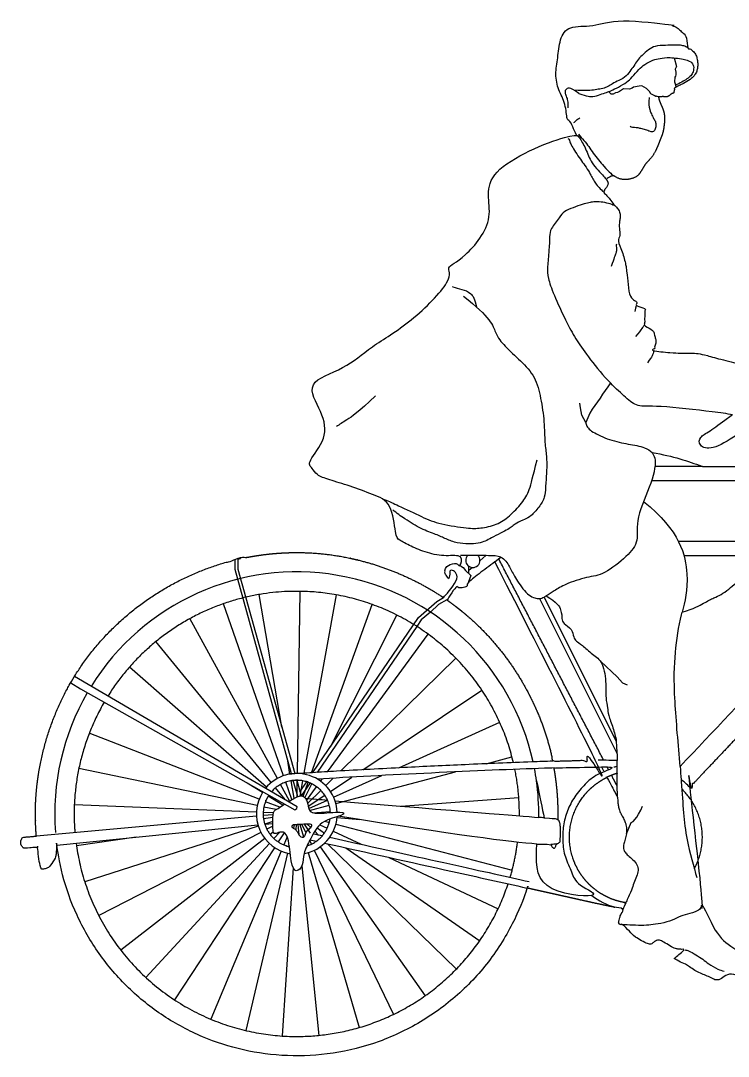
# Model space of a CAD drawing. Header units: feet. Extents: x 89 to 238, y -57 to 31.
# Drawn here: x 89.77 to 93.26, y 6.02 to 11.12 of the extents above; entities that cross this region are included whole.
import ezdxf

# ---------------------------------------------------------------- set-up
doc = ezdxf.new("R2010")
doc.units = ezdxf.units.FT
doc.header["$MEASUREMENT"] = 0
doc.layers.add('inner', color=1, linetype='Continuous')
doc.layers.add('outer', color=3, linetype='Continuous')

msp = doc.modelspace()

# ---------------------------------------------------------------- linework, layer by layer
at = {"layer": 'inner'}
for points in [[(92.9936, 10.9412), (93.0048, 10.8989), (92.9987, 10.8861), (93.0014, 10.8706), (93.0027, 10.8585), (93, 10.851), (92.9974, 10.8456), (92.996, 10.8227), (93.0036, 10.7975)], [(92.9167, 10.7492), (92.8984, 10.7547), (92.878, 10.7647), (92.8726, 10.7755), (92.8577, 10.7903), (92.8348, 10.8038), (92.8206, 10.8018), (92.7936, 10.7971), (92.7862, 10.7924), (92.7734, 10.7876), (92.7444, 10.789), (92.7397, 10.7856), (92.7242, 10.7755), (92.714, 10.7714), (92.7053, 10.7687), (92.6938, 10.7633), (92.683, 10.7633), (92.6702, 10.775)], [(93.0036, 10.7975), (92.9967, 10.7941)], [(92.5576, 9.1445), (92.5382, 9.1795), (92.5324, 9.2163), (92.5285, 9.2395)], [(93.3404, 8.856), (92.8822, 8.856)], [(93.0141, 8.5584), (93.5557, 8.5584)], [(92.0362, 8.4622), (92.0656, 8.4875)], [(92.1286, 8.4716), (92.1391, 8.4796)], [(91.1073, 7.4117), (90.8298, 8.4196), (90.8291, 8.4662)], [(90.8436, 8.4696), (90.8423, 8.4205), (91.1241, 7.4132)], [(91.9397, 8.438), (91.9529, 8.4287), (91.9647, 8.4139), (91.9912, 8.3903), (91.9803, 8.3591)], [(91.9818, 8.3987), (91.9818, 8.435)], [(91.9818, 8.4153), (91.998, 8.4292)], [(92.1094, 8.4571), (92.1286, 8.4716)], [(92.1306, 8.4681), (92.1286, 8.4716)], [(91.0602, 7.6415), (90.948, 8.2958)], [(91.1364, 7.4135), (91.1497, 8.3115)], [(91.17, 7.4147), (91.3299, 8.2939)], [(91.2132, 7.4175), (91.734, 8.1823), (91.8244, 8.2606), (91.8567, 8.2805)], [(92.33, 8.2761), (92.7131, 7.5096)], [(91.068, 7.4024), (90.7726, 8.2506)], [(91.2064, 7.4171), (91.5049, 8.2469)], [(91.8735, 8.2689), (91.8316, 8.2464), (91.792, 8.2089), (91.7459, 8.1702), (91.7245, 8.1389), (91.2342, 7.4189)], [(91.0379, 7.3891), (90.607, 8.1771)], [(91.2999, 7.5449), (91.6268, 8.1945)], [(91.2855, 7.422), (91.7814, 8.1)], [(91.0075, 7.3685), (90.4392, 8.0641)], [(91.3499, 7.4258), (91.9182, 7.9813)], [(92.6316, 7.9648), (92.7126, 7.8906), (92.7389, 7.8596), (92.7627, 7.85)], [(90.9838, 7.3457), (90.3089, 7.9383)], [(90.019, 7.8607), (90.0682, 7.8304), (91.1232, 7.2335), (91.1333, 7.2416), (91.136, 7.2497), (90.0372, 7.8911)], [(91.4591, 7.432), (92.0457, 7.8242)], [(91.6363, 7.4413), (92.1336, 7.6659)], [(90.9478, 7.2864), (90.1107, 7.6118)], [(91.0998, 7.4106), (91.087, 7.4856)], [(92.0668, 7.4614), (92.1943, 7.4952)], [(90.9385, 7.2549), (90.0592, 7.4381)], [(91.2365, 7.419), (91.2428, 7.4314)], [(91.315, 7.2963), (91.5526, 7.4035)], [(91.326, 7.2653), (91.9151, 7.4213)], [(92.6476, 7.4247), (92.637, 7.445)], [(90.9642, 7.3193), (90.8886, 7.3662)], [(91.0984, 7.2784), (91.054, 7.3597)], [(91.109, 7.2847), (91.079, 7.3708)], [(91.1203, 7.291), (91.1055, 7.3777)], [(91.1383, 7.2992), (91.1163, 7.3791)], [(91.1333, 7.38), (91.155, 7.3025)], [(91.1347, 7.2979), (91.1359, 7.38)], [(91.1491, 7.3235), (91.1826, 7.3726)], [(91.1495, 7.3022), (91.1632, 7.3774)], [(91.1987, 7.3667), (91.155, 7.3025)], [(91.1645, 7.3004), (91.1896, 7.3703)], [(91.1735, 7.2939), (91.208, 7.3623)], [(91.2511, 7.3751), (91.2598, 7.387)], [(91.2759, 7.3535), (91.3135, 7.3902)], [(91.2991, 7.325), (91.4045, 7.3955)], [(91.0648, 7.2569), (90.9926, 7.3017)], [(91.0759, 7.2847), (91.0286, 7.3427)], [(91.1819, 7.2805), (91.2314, 7.3481)], [(91.1864, 7.266), (91.252, 7.3301)], [(91.1896, 7.2518), (91.2713, 7.3064)], [(90.9345, 7.2223), (90.037, 7.2584)], [(91.0496, 7.2469), (90.979, 7.2743)], [(91.1925, 7.2409), (91.2846, 7.2825)], [(91.1969, 7.2311), (91.2937, 7.2567)], [(91.646, 7.2524), (92.2278, 7.2957)], [(92.7581, 7.1152), (92.7818, 7.1723), (92.791, 7.1764), (92.8095, 7.198), (92.8178, 7.2124), (92.8291, 7.233), (92.8383, 7.2525)], [(90.9346, 7.2029), (89.8498, 7.1047)], [(91.0179, 7.2189), (90.9679, 7.2209)], [(91.0166, 7.2103), (90.9679, 7.2059)], [(91.0322, 7.2354), (90.9712, 7.2481)], [(91.2118, 7.2201), (91.2988, 7.2266)], [(89.9507, 7.0597), (90.942, 7.1595)], [(90.9438, 7.1536), (90.0883, 6.8798)], [(91.0158, 7.1972), (90.9695, 7.1904)], [(91.0156, 7.1766), (90.9756, 7.1638)], [(90.9759, 7.1629), (91.0157, 7.1669)], [(91.016, 7.1538), (90.9861, 7.1385)], [(91.1208, 7.1603), (91.1168, 7.1434)], [(91.13, 7.1614), (91.1283, 7.1355)], [(91.1387, 7.162), (91.1437, 7.112)], [(91.1486, 7.1624), (91.1667, 7.1005)], [(91.1584, 7.1627), (91.1789, 7.1202)], [(91.1696, 7.1631), (91.2, 7.12)], [(91.1855, 7.1637), (91.2022, 7.1475)], [(91.2475, 7.1605), (91.2834, 7.1435)], [(91.2722, 7.1779), (91.2938, 7.1723)], [(91.3262, 7.1638), (92.195, 6.9361)], [(91.3319, 7.1962), (91.4438, 7.186)], [(90.3416, 7.0991), (90.0476, 7.0563)], [(90.9563, 7.1232), (90.1576, 6.7125)], [(91.0179, 7.1247), (91.0025, 7.1127)], [(91.0497, 7.1236), (91.021, 7.0925)], [(91.072, 7.1206), (91.0425, 7.0757)], [(91.0864, 7.1017), (91.0695, 7.0614)], [(91.2218, 7.1284), (91.2394, 7.1113)], [(91.2334, 7.1451), (91.2697, 7.1198)], [(91.2972, 7.1008), (91.302, 7.0975)], [(91.3136, 7.1293), (91.4508, 7.0645)], [(90.9761, 7.0922), (90.2663, 6.5418)], [(90.9983, 7.068), (90.3887, 6.4083)], [(91.0242, 7.0477), (90.5315, 6.2968)], [(91.0965, 7.0568), (91.0956, 7.0529)], [(91.1949, 7.0869), (91.2055, 7.065)], [(91.2287, 7.0795), (91.2291, 7.0789)], [(91.2484, 7.0516), (91.7664, 6.3179)], [(91.2849, 7.067), (91.9202, 6.4493)], [(91.3745, 7.0472), (92.0354, 6.5891)], [(91.0566, 7.0305), (90.7101, 6.2019)], [(91.0879, 7.0204), (90.8824, 6.146)], [(91.1894, 7.0231), (91.4413, 6.161)], [(91.22, 7.0349), (91.6103, 6.226)], [(91.5876, 7), (92.1259, 6.746)], [(91.116, 6.9479), (91.0616, 6.1193)], [(91.1591, 6.9582), (91.2427, 6.1224)]]:
    msp.add_lwpolyline(points, dxfattribs=at)
for centre, radius, start, end in [((92.0013, 8.464), 0.0349, 134.9506, 44.0547), ((91.1335, 7.2143), 1.1929, 12.4108, 148.1952), ((91.1335, 7.2143), 1.1929, 149.9399, 184.379), ((91.1335, 7.2143), 0.1992, 2.3293, 140.5288), ((91.1335, 7.2143), 1.1929, 7.8437, 10.7828), ((92.8051, 7.0998), 0.361, 104.7112, 107.4973), ((91.1335, 7.2143), 1.1929, 359.1782, 7.8437), ((92.8051, 7.0998), 0.361, 42.7217, 51.8474), ((91.1335, 7.2143), 0.1992, 147.149, 260.7164), ((91.1335, 7.2143), 0.1992, 280.4027, 356.1226), ((92.8051, 7.0998), 0.361, 232.9609, 253.2435)]:
    msp.add_arc(centre, radius, start, end, dxfattribs=at)
for points, knots in [([(93.0604, 10.9919), (93.0592, 10.9926), (93.0502, 10.9971), (93.0382, 11.0025), (93.0124, 11.005), (92.9974, 11.005), (92.9525, 11.0034), (92.8958, 11.0009), (92.8692, 10.9825), (92.8334, 10.9526), (92.8117, 10.9301), (92.7951, 10.9001), (92.7759, 10.8768), (92.7526, 10.8435), (92.7093, 10.826), (92.6835, 10.8102), (92.6618, 10.7968), (92.6352, 10.7885), (92.6044, 10.7843), (92.5711, 10.7793), (92.5311, 10.7802), (92.4991, 10.7829)], [36.845112, 36.845112, 36.845112, 36.845112, 37, 38, 39, 40, 41, 42, 43, 44, 45, 46, 47, 48, 49, 50, 51, 52, 53, 54, 55, 55, 55, 55]), ([(92.5237, 10.7665), (92.5657, 10.7499), (92.5949, 10.749), (92.6282, 10.7607), (92.6631, 10.7724), (92.6815, 10.779), (92.7173, 10.7965), (92.7639, 10.8223), (92.7839, 10.844), (92.8222, 10.8873), (92.8447, 10.9081), (92.8922, 10.9331), (92.9213, 10.9389), (92.9671, 10.9456), (93.0554, 10.9339), (93.0837, 10.9181), (93.0928, 10.8948), (93.0854, 10.8648), (93.0729, 10.8498), (93.052, 10.834), (93.0276, 10.8199), (93.0081, 10.8108), (93.0006, 10.8073)], [0, 0, 0, 0, 1, 2, 3, 4, 5, 6, 7, 8, 9, 10, 11, 12, 13, 14, 15, 16, 17, 18, 19, 19.666618, 19.666618, 19.666618, 19.666618]), ([(92.5237, 10.7665), (92.4971, 10.7853), (92.4751, 10.7963), (92.4563, 10.7853), (92.4548, 10.7665), (92.4642, 10.7477), (92.4704, 10.7242), (92.4704, 10.7047), (92.4695, 10.6957), (92.4695, 10.695)], [0, 0, 0, 0, 1, 2, 3, 4, 5, 6, 6.08078, 6.08078, 6.08078, 6.08078]), ([(92.8984, 10.7547), (92.8985, 10.7547), (92.8998, 10.7535), (92.9021, 10.7526), (92.9049, 10.7528)], [26.9869041, 26.9869041, 26.9869041, 26.9869041, 27, 27.8105344, 27.8105344, 27.8105344, 27.8105344]), ([(92.4701, 10.5441), (92.472, 10.5431), (92.4776, 10.5394), (92.4786, 10.5295), (92.4888, 10.5079), (92.5063, 10.4789), (92.5319, 10.4391), (92.5535, 10.4128), (92.5778, 10.373), (92.5893, 10.3514), (92.6021, 10.3285), (92.6163, 10.3076), (92.6345, 10.2917), (92.6425, 10.2836), (92.6431, 10.283)], [1.564316, 1.564316, 1.564316, 1.564316, 2, 3, 4, 5, 6, 7, 8, 9, 10, 11, 12, 12.084768, 12.084768, 12.084768, 12.084768]), ([(92.5216, 10.5661), (92.5304, 10.554), (92.5619, 10.5226), (92.5905, 10.4749), (92.6521, 10.4008), (92.6765, 10.3756), (92.6929, 10.3627), (92.6991, 10.3585)], [0.546977, 0.546977, 0.546977, 0.546977, 1, 2, 3, 4, 4.589356, 4.589356, 4.589356, 4.589356]), ([(92.5228, 10.5517), (92.5233, 10.5512), (92.5272, 10.5475), (92.5359, 10.5334), (92.5535, 10.5031), (92.5676, 10.4673), (92.5825, 10.4329), (92.6095, 10.3965), (92.6432, 10.3621), (92.6537, 10.3491), (92.6583, 10.3431), (92.6588, 10.3425)], [1.845185, 1.845185, 1.845185, 1.845185, 2, 3, 4, 5, 6, 7, 8, 9, 9.13097, 9.13097, 9.13097, 9.13097]), ([(92.7018, 10.212), (92.7006, 10.2126), (92.694, 10.2154), (92.6719, 10.2243), (92.6332, 10.232), (92.5945, 10.232), (92.5752, 10.2281), (92.5423, 10.2204), (92.4959, 10.203), (92.4494, 10.1856), (92.432, 10.1585), (92.3817, 10.0946), (92.3798, 10.0676), (92.3779, 9.994), (92.3682, 9.907), (92.3701, 9.8586), (92.3972, 9.7812), (92.461, 9.64), (92.5075, 9.5568), (92.5636, 9.4756), (92.6378, 9.3821), (92.6748, 9.3432), (92.6791, 9.3387)], [-32.281488, -32.281488, -32.281488, -32.281488, -32, -31, -30, -29, -28, -27, -26, -25, -24, -23, -22, -21, -20, -19, -18, -17, -16, -15, -14, -13.8672, -13.8672, -13.8672, -13.8672]), ([(91.9005, 9.8145), (91.9013, 9.8141), (91.9163, 9.8077), (91.9471, 9.7985), (91.9875, 9.7904), (92.0108, 9.754), (92.0202, 9.7124)], [13.942638, 13.942638, 13.942638, 13.942638, 14, 15, 16, 16.696695, 16.696695, 16.696695, 16.696695]), ([(91.9545, 9.7674), (92.0892, 9.6618), (92.111, 9.5781), (92.1547, 9.5235), (92.2384, 9.4471), (92.3112, 9.3706), (92.3367, 9.2651), (92.3549, 9.1449), (92.3549, 9.0394), (92.3658, 8.9811), (92.3658, 8.901), (92.3585, 8.8173), (92.3585, 8.7773), (92.3294, 8.7263), (92.2857, 8.679), (92.2603, 8.6681), (92.2129, 8.6462), (92.1947, 8.6317), (92.1765, 8.6171), (92.1401, 8.5989), (92.0892, 8.5734), (92.0637, 8.5589), (92.0309, 8.5479), (91.98, 8.5443), (91.9254, 8.5479), (91.8671, 8.5698), (91.8234, 8.5916), (91.747, 8.6171), (91.6729, 8.6643), (91.6255, 8.6963), (91.6068, 8.7138)], [0, 0, 0, 0, 1, 2, 3, 4, 5, 6, 7, 8, 9, 10, 11, 12, 13, 14, 15, 16, 17, 18, 19, 20, 21, 22, 23, 24, 25, 26, 27, 27.775737, 27.775737, 27.775737, 27.775737]), ([(92.8066, 9.72), (92.8062, 9.7185), (92.8047, 9.712), (92.8035, 9.7058), (92.7996, 9.6903)], [7.711628, 7.711628, 7.711628, 7.711628, 8, 9, 9, 9, 9]), ([(92.8441, 9.6225), (92.8419, 9.6182), (92.8339, 9.6059), (92.8186, 9.5866), (92.8036, 9.5674)], [5.403237, 5.403237, 5.403237, 5.403237, 6, 7, 7, 7, 7]), ([(91.5213, 9.276), (91.4376, 9.1923), (91.377, 9.1552), (91.3433, 9.1338), (91.3299, 9.1236)], [0, 0, 0, 0, 1, 1.850032, 1.850032, 1.850032, 1.850032]), ([(92.8848, 8.9954), (92.8907, 8.9883), (92.9067, 8.9571), (92.8903, 8.856), (92.7989, 8.6645), (92.8225, 8.5584), (92.7665, 8.4868), (92.6456, 8.3903), (92.5689, 8.3844), (92.451, 8.3461), (92.4065, 8.3155), (92.3744, 8.2957), (92.3628, 8.2889)], [7.612032, 7.612032, 7.612032, 7.612032, 8, 9, 10, 11, 12, 13, 14, 15, 16, 16.830433, 16.830433, 16.830433, 16.830433]), ([(91.5654, 8.7646), (91.5883, 8.7549), (91.6438, 8.7306), (91.7543, 8.6754), (91.838, 8.6426), (91.9836, 8.6208), (92.0346, 8.6208), (92.1219, 8.639), (92.1802, 8.679), (92.2457, 8.7482), (92.2821, 8.8064), (92.2967, 8.8756), (92.3185, 8.9593)], [11.322547, 11.322547, 11.322547, 11.322547, 12, 13, 14, 15, 16, 17, 18, 19, 20, 21, 21, 21, 21]), ([(92.8431, 8.7545), (93.0228, 8.612), (93.0781, 8.3702), (93.0459, 8.2623), (93.0326, 8.2085)], [0, 0, 0, 0, 1, 1.929119, 1.929119, 1.929119, 1.929119]), ([(92.1391, 8.4796), (92.1231, 8.4868), (92.0809, 8.4869), (91.994, 8.4892), (91.9538, 8.4884), (91.9397, 8.4881)], [22.125043, 22.125043, 22.125043, 22.125043, 23, 24, 24.545274, 24.545274, 24.545274, 24.545274]), ([(92.1391, 8.4796), (92.1414, 8.4786), (92.1614, 8.4681), (92.1886, 8.4227), (92.2092, 8.3785), (92.2711, 8.2871), (92.3138, 8.2764), (92.328, 8.2761), (92.33, 8.2761)], [-22.125043, -22.125043, -22.125043, -22.125043, -22, -21, -20, -19, -18, -17.829497, -17.829497, -17.829497, -17.829497]), ([(92.7131, 7.5096), (92.7126, 7.5305), (92.7115, 7.5515), (92.7089, 7.5702), (92.7086, 7.5721)], [34.366656, 34.366656, 34.366656, 34.366656, 35, 35.0741453, 35.0741453, 35.0741453, 35.0741453]), ([(92.3954, 7.474), (92.3611, 7.4729), (92.2171, 7.4678), (91.9723, 7.4576), (91.651, 7.4423), (91.4005, 7.429), (91.2117, 7.4176), (91.1337, 7.4123), (91.0948, 7.4094)], [666.839371, 666.839371, 666.839371, 666.839371, 688.413254, 757.353637, 820.753022, 890.450451, 914.993452, 939.536453, 939.536453, 939.536453, 939.536453]), ([(92.6465, 7.4784), (92.6436, 7.4784), (92.6346, 7.4785), (92.6257, 7.4785), (92.6196, 7.4785)], [614.246641, 614.246641, 614.246641, 614.246641, 616.07018, 619.891923, 619.891923, 619.891923, 619.891923]), ([(92.7135, 7.477), (92.7078, 7.4772), (92.6855, 7.478), (92.6632, 7.4783), (92.6465, 7.4784)], [600.229767, 600.229767, 600.229767, 600.229767, 603.777607, 614.246641, 614.246641, 614.246641, 614.246641]), ([(92.7134, 7.449), (92.7134, 7.4565), (92.7135, 7.466), (92.7135, 7.4751), (92.7135, 7.477)], [33.8048305, 33.8048305, 33.8048305, 33.8048305, 34, 34.0524701, 34.0524701, 34.0524701, 34.0524701]), ([(92.4018, 7.4407), (92.3866, 7.4402), (92.0806, 7.4303), (91.5442, 7.4049), (91.2354, 7.3855)], [7.9535683, 7.9535683, 7.9535683, 7.9535683, 8, 8.8547899, 8.8547899, 8.8547899, 8.8547899]), ([(92.713, 7.3509), (92.713, 7.354), (92.7129, 7.3721), (92.713, 7.3949), (92.7132, 7.4142)], [32.8859459, 32.8859459, 32.8859459, 32.8859459, 33, 33.5056485, 33.5056485, 33.5056485, 33.5056485]), ([(93.0281, 7.3837), (93.0283, 7.3805), (93.0375, 7.2573), (93.0412, 7.1248), (93.0902, 6.9542), (93.1057, 6.8999)], [4.97383, 4.97383, 4.97383, 4.97383, 5, 6, 6.683027, 6.683027, 6.683027, 6.683027]), ([(91.0928, 7.2749), (91.1023, 7.2808), (91.139, 7.3027), (91.1669, 7.306), (91.1869, 7.2776), (91.1919, 7.2252), (91.2243, 7.2127), (91.3701, 7.2285), (91.3709, 7.2077), (91.246, 7.181), (91.201, 7.0886), (91.1622, 7.0172), (91.1686, 6.9595), (91.1286, 6.9204), (91.1036, 6.9645), (91.0944, 7.1161), (91.0553, 7.1286), (91.0286, 7.1156), (91.0237, 7.1174), (91.0211, 7.1178), (91.0184, 7.1227), (91.0162, 7.1293), (91.0144, 7.2253), (91.0217, 7.2286), (91.0411, 7.2413), (91.0495, 7.2468), (91.0607, 7.2543), (91.0727, 7.2621)], [0.664726, 0.664726, 0.664726, 0.664726, 1, 2, 3, 4, 5, 6, 7, 8, 9, 10, 11, 12, 13, 14, 15, 16, 17, 18, 19, 20, 21, 22, 22, 22, 22.428591, 22.428591, 22.428591, 22.428591]), ([(92.3529, 7.1951), (92.3965, 7.1917), (92.4056, 7.1916), (92.416, 7.19), (92.4215, 7.185)], [0.6766709, 0.6766709, 0.6766709, 0.6766709, 1, 1.6142699, 1.6142699, 1.6142699, 1.6142699]), ([(91.2709, 7.0701), (91.4812, 7.0236), (91.8139, 6.9499), (92.1465, 6.8758), (92.2689, 6.8485)], [17.553565, 17.553565, 17.553565, 17.553565, 152.850858, 231.611005, 231.611005, 231.611005, 231.611005]), ([(93.1259, 6.7522), (93.1221, 6.7463), (93.1058, 6.7308), (93.0562, 6.7205), (93.0156, 6.7062), (92.975, 6.6847), (92.9105, 6.6703), (92.8699, 6.6656), (92.8198, 6.6632), (92.7668, 6.6672), (92.7471, 6.6678), (92.7415, 6.668)], [9.402424, 9.402424, 9.402424, 9.402424, 10, 11, 12, 13, 14, 15, 16, 17, 17.55813, 17.55813, 17.55813, 17.55813]), ([(93.0471, 6.5439), (93.0529, 6.5427), (93.072, 6.5376), (93.1003, 6.5196), (93.1363, 6.4977), (93.1614, 6.4757), (93.2058, 6.4485), (93.2293, 6.4415), (93.2397, 6.4382)], [-16.463462, -16.463462, -16.463462, -16.463462, -16, -15, -14, -13, -12, -11.256512, -11.256512, -11.256512, -11.256512])]:
    msp.add_open_spline(points, degree=3, knots=knots, dxfattribs=at)
for points, degree in [([(92.8709, 10.7459), (92.8651, 10.7176), (92.8734, 10.6826), (92.8842, 10.6585), (92.8959, 10.6377), (92.9034, 10.6235), (92.9042, 10.601), (92.8959, 10.5802), (92.8892, 10.5752), (92.8734, 10.5785), (92.8542, 10.5869), (92.8284, 10.5935), (92.8126, 10.5969), (92.8018, 10.5977), (92.7835, 10.5977), (92.7776, 10.6027)], 3), ([(92.4984, 10.6226), (92.5034, 10.6255), (92.5128, 10.6349), (92.5222, 10.6427), (92.5284, 10.6459)], 3), ([(92.6991, 10.3585), (92.6994, 10.3583), (92.6996, 10.3582), (92.6999, 10.358)], 3), ([(92.7093, 10.0227), (92.7067, 10.016), (92.7106, 10.0018), (92.7087, 9.9805), (92.6971, 9.9554), (92.6835, 9.9128)], 3), ([(92.8924, 9.4965), (92.8908, 9.4889), (92.8869, 9.47), (92.8744, 9.4583), (92.8627, 9.4383)], 3), ([(93.1328, 8.9277), (93.0159, 8.9277), (92.899, 8.9277)], 2), ([(93.4772, 8.4868), (93.2597, 8.4868), (93.0422, 8.4868)], 2), ([(92.6465, 7.4784), (92.3886, 7.9733), (92.1306, 8.4681)], 2), ([(92.33, 8.2761), (92.3385, 8.2764), (92.3445, 8.2788), (92.353, 8.2834)], 3), ([(92.7131, 7.5096), (92.7133, 7.4993), (92.7134, 7.4884), (92.7135, 7.477)], 3), ([(92.6695, 7.4344), (92.6668, 7.4396), (92.6641, 7.4448)], 2), ([(92.713, 7.3509), (92.699, 7.3777), (92.685, 7.4046)], 2), ([(92.7132, 7.4142), (92.7133, 7.4257), (92.7133, 7.4374), (92.7134, 7.449)], 3), ([(93.023, 7.4477), (93.0248, 7.4256), (93.0266, 7.4041), (93.0281, 7.3837)], 3), ([(91.146, 7.3796), (91.1287, 7.3784), (91.1124, 7.3772), (91.0973, 7.376)], 3), ([(92.3152, 7.3771), (92.332, 7.2986), (92.3438, 7.2398), (92.3529, 7.1951)], 3), ([(92.7147, 7.2961), (92.714, 7.3102), (92.7133, 7.3262), (92.713, 7.3509)], 3), ([(91.1758, 7.2912), (91.2133, 7.2881), (91.2495, 7.2851), (91.2847, 7.2822)], 3), ([(91.3218, 7.2791), (91.9635, 7.2261), (92.2209, 7.2054), (92.3262, 7.1972)], 3), ([(92.3171, 7.0657), (92.1889, 7.0747), (91.9169, 7.1106), (91.3382, 7.2027)], 3), ([(91.1173, 7.1595), (91.1264, 7.1619), (91.1615, 7.1625), (91.1925, 7.1643), (91.2071, 7.1634), (91.2098, 7.1563), (91.2022, 7.147), (91.1938, 7.1395), (91.185, 7.1307), (91.1779, 7.1196), (91.1757, 7.1094), (91.1704, 7.1015), (91.1606, 7.0979), (91.1478, 7.1037), (91.1398, 7.1192), (91.1336, 7.1307), (91.123, 7.1409), (91.1067, 7.1479), (91.1081, 7.1571), (91.1173, 7.1595)], 3), ([(92.3529, 7.1951), (92.3453, 7.1957), (92.3365, 7.1964), (92.3262, 7.1972)], 3), ([(91.215, 7.1167), (91.23, 7.1134), (91.245, 7.1101), (91.2597, 7.1068)], 3), ([(91.2958, 7.0989), (91.7683, 6.9943), (92.0757, 6.9258), (92.2787, 6.8805)], 3), ([(91.1989, 7.086), (91.2092, 7.0838), (91.2194, 7.0815), (91.2296, 7.0793)], 3), ([(92.4131, 7.0662), (92.4064, 7.0648), (92.3974, 7.0638), (92.3852, 7.0635)], 3), ([(92.7426, 6.7443), (92.747, 6.7545), (92.7517, 6.7653), (92.7564, 6.7759)], 3)]:
    msp.add_open_spline(points, degree=degree, dxfattribs=at)
for points, weights in [([(90.8567, 8.4726), (90.8501, 8.4711), (90.8436, 8.4696)], [0.926504365098, 0.925100028526, 0.923722726017]), ([(92.685, 7.4046), (92.6739, 7.4002), (92.6631, 7.395)], [0.864636466631, 0.868253503873, 0.873050985819]), ([(92.7132, 7.4142), (92.6989, 7.4101), (92.685, 7.4046)], [0.8575136253, 0.860178462848, 0.864636466631]), ([(93.0932, 6.944), (93.2121, 7.1638), (93.0315, 7.3366)], [0.948589977649, 0.756082564886, 0.953520804811]), ([(92.1853, 6.9014), (92.2106, 6.9865), (92.2219, 7.0746)], [0.908336475715, 0.927347066409, 0.952954630562])]:
    msp.add_rational_spline(points, weights, degree=2, dxfattribs=at)
for points, weights, knots in [([(92.2014, 7.467), (92.0015, 8.3116), (91.1335, 8.3116), (90.5244, 8.3116), (90.2022, 7.7948)], [0.922298121557, 0.753216793261, 1, 0.813077180422, 0.864740563833], [1238.841433, 1238.841433, 1238.841433, 1569.4304, 1569.4304, 1819.830833, 1819.830833, 1819.830833]), ([(90.1842, 7.7648), (90.0361, 7.5094), (90.0361, 7.2143), (90.0361, 7.168), (90.04, 7.122)], [0.86813124869, 0.899758129427, 1, 0.982842480868, 0.967695117273], [258.074328, 258.074328, 258.074328, 392.3576, 392.3576, 415.341686, 415.341686, 415.341686]), ([(92.2308, 7.2047), (92.2308, 7.2095), (92.2308, 7.2143), (92.2308, 7.3252), (92.2087, 7.4338)], [0.996429740231, 0.9982038554, 1, 0.959827323414, 0.930674662591], [1174.666698, 1174.666698, 1174.666698, 1177.0728, 1177.0728, 1230.887822, 1230.887822, 1230.887822]), ([(91.2991, 7.2206), (91.2949, 7.3314), (91.1909, 7.3698), (91.0842, 7.4092), (91.009, 7.3238)], [0.887452881332, 0.783094427506, 1, 0.778637102005, 0.891877598429], [82.515446, 82.515446, 82.515446, 131.035339, 131.035339, 180.552297, 180.552297, 180.552297]), ([(90.9953, 7.3058), (90.9847, 7.2898), (90.978, 7.2717), (90.9206, 7.1162), (91.076, 7.0588), (91.0863, 7.055), (91.0971, 7.0526)], [0.922570902661, 0.954088860115, 1, 0.707106781187, 1, 0.973296121998, 0.951461575579], [186.283085, 186.283085, 186.283085, 196.553008, 196.553008, 262.070678, 262.070678, 268.044103, 268.044103, 268.044103]), ([(91.184, 7.0564), (91.261, 7.081), (91.289, 7.1568), (91.2948, 7.1726), (91.2973, 7.1892)], [0.856729968824, 0.83198491565, 1, 0.959707096006, 0.930500267128], [27.934154, 27.934154, 27.934154, 65.517669, 65.517669, 74.530842, 74.530842, 74.530842]), ([(90.0457, 7.0693), (90.1727, 6.1169), (91.1335, 6.1169), (91.9261, 6.1169), (92.1752, 6.8694)], [0.951392181368, 0.733853101632, 1, 0.769713794303, 0.90155093683], [428.186774, 428.186774, 428.186774, 784.7152, 784.7152, 1093.204906, 1093.204906, 1093.204906])]:
    msp.add_rational_spline(points, weights, degree=2, knots=knots, dxfattribs=at)
at = {"layer": 'outer'}
for points, weights, knots in [([(94.0594, 6.9344), (94.1568, 6.5145), (94.3534, 6.28), (94.578, 6.28), (94.9117, 6.28), (95.1477, 6.7425), (95.1477, 7.3965), (95.1477, 8.0506), (94.9117, 8.513), (94.578, 8.513), (94.513, 8.513), (94.4476, 8.4914), (94.3842, 8.4465), (94.3794, 8.4671), (94.3766, 8.4814), (94.3748, 8.4919), (94.3814, 8.4951), (94.4596, 8.5305), (94.6038, 8.5367), (94.6915, 8.4907), (94.685, 8.5323), (94.6304, 8.5831), (94.5077, 8.5881), (94.4595, 8.5857), (94.4201, 8.5837), (94.3894, 8.5784), (94.3539, 8.5657), (94.3538, 8.6093), (94.3532, 8.6226), (94.3423, 8.6221), (94.2821, 8.623), (94.2628, 8.6227), (94.2295, 8.7257), (94.1963, 8.8286), (94.163, 8.9315), (94.1671, 8.9337), (94.1711, 8.9358), (94.1752, 8.938), (94.1766, 8.9549), (94.1779, 8.9717), (94.1793, 8.9886), (94.1743, 8.9989), (94.1694, 9.0093), (94.1644, 9.0196), (94.1561, 9.0261), (94.1478, 9.0327), (94.1395, 9.0392), (94.1357, 9.0394), (94.1318, 9.0396), (94.128, 9.0398), (94.1224, 9.0391), (94.1168, 9.0384), (94.1112, 9.0376), (94.1035, 9.056), (94.0959, 9.0744), (94.0882, 9.0927), (94.1063, 9.0975), (94.1761, 9.117), (94.2943, 9.1577), (94.3654, 9.2072), (94.3857, 9.324), (94.3552, 9.3874), (94.2562, 9.376), (93.9799, 9.2754), (93.9243, 9.2651), (93.8996, 9.2617), (93.8895, 9.2683), (93.8331, 9.3046), (93.72, 9.3786), (93.5836, 9.3884), (93.5796, 9.3968), (93.5693, 9.4068), (93.5507, 9.4071), (93.5109, 9.4046), (93.51, 9.4088), (93.5074, 9.4193), (93.5019, 9.4255), (93.4425, 9.4265), (93.413, 9.4261), (93.3975, 9.4215), (93.3928, 9.4199), (93.3724, 9.4152), (93.3254, 9.4325), (93.1775, 9.465), (93.1351, 9.4825), (93.0801, 9.4866), (93.0468, 9.4866), (92.9827, 9.4858), (92.8924, 9.4965), (92.8941, 9.5041), (92.8969, 9.5158), (92.906, 9.5399), (92.9011, 9.5583), (92.8977, 9.5758), (92.8894, 9.6049), (92.8441, 9.6225), (92.8455, 9.6254), (92.8491, 9.635), (92.8478, 9.6524), (92.8486, 9.6732), (92.8503, 9.6898), (92.8494, 9.704), (92.8428, 9.7148), (92.8066, 9.72), (92.8074, 9.7235), (92.8094, 9.7319), (92.8112, 9.7406), (92.7841, 9.7503), (92.7686, 9.7851), (92.7648, 9.8702), (92.757, 9.8993), (92.7532, 9.9302), (92.7512, 9.9747), (92.7093, 10.0227), (92.7119, 10.0295), (92.7261, 10.0424), (92.7261, 10.0753), (92.7222, 10.114), (92.7241, 10.1353), (92.7299, 10.1604), (92.7261, 10.1817), (92.7103, 10.2062), (92.7051, 10.2103), (92.7018, 10.212), (92.6889, 10.2273), (92.6783, 10.2442), (92.6613, 10.2625), (92.6497, 10.2763), (92.6431, 10.283), (92.6607, 10.3007), (92.6688, 10.3196), (92.6682, 10.3293), (92.6623, 10.3379), (92.6588, 10.3425), (92.6786, 10.3584), (92.6923, 10.3635), (92.6999, 10.358), (92.7039, 10.3553), (92.7187, 10.3466), (92.7445, 10.34), (92.7753, 10.3425), (92.812, 10.355), (92.8303, 10.3816), (92.8469, 10.41), (92.8544, 10.4216), (92.8753, 10.4416), (92.8961, 10.4691), (92.9152, 10.5107), (92.9236, 10.5357), (92.9352, 10.5632), (92.9419, 10.5882), (92.9477, 10.6356), (92.9452, 10.6723), (92.9311, 10.7081), (92.9192, 10.7318), (92.9167, 10.7492), (92.9238, 10.7497), (92.9309, 10.7501), (92.938, 10.7505), (92.9423, 10.7501), (92.9465, 10.7496), (92.9508, 10.7492), (92.9537, 10.7492), (92.9567, 10.7492), (92.9596, 10.7492), (92.9618, 10.7505), (92.9641, 10.7519), (92.9663, 10.7532), (92.9715, 10.7573), (92.9767, 10.7613), (92.9818, 10.7654), (92.985, 10.7663), (92.9881, 10.7672), (92.9913, 10.7681), (92.9931, 10.7768), (92.9949, 10.7854), (92.9967, 10.7941), (93.0172, 10.804), (93.0791, 10.8349), (93.1007, 10.8634), (93.1082, 10.8843), (93.1107, 10.9076), (93.1082, 10.9301), (93.1024, 10.9584), (93.0842, 10.9789), (93.0672, 10.9885), (93.0604, 10.9919), (93.0608, 11.0444), (93.0252, 11.0762), (92.9859, 11.1079), (92.93, 11.1054), (92.7959, 11.1341), (92.7501, 11.1258), (92.6993, 11.1124), (92.651, 11.1008), (92.5835, 11.1008), (92.5294, 11.1033), (92.5003, 11.1), (92.477, 11.0866), (92.4461, 11.0658), (92.437, 11.0458), (92.4303, 11.0133), (92.4295, 10.975), (92.4237, 10.9492), (92.4095, 10.9217), (92.4062, 10.8876), (92.4087, 10.8634), (92.422, 10.8351), (92.4262, 10.8052), (92.4253, 10.7802), (92.4253, 10.7469), (92.442, 10.7244), (92.4536, 10.7144), (92.4695, 10.695), (92.4686, 10.6875), (92.4657, 10.6734), (92.4642, 10.6474), (92.4689, 10.6349), (92.4767, 10.6208), (92.483, 10.6177), (92.4934, 10.6198), (92.4984, 10.6226), (92.5018, 10.5983), (92.511, 10.5806), (92.5216, 10.5661), (92.522, 10.5613), (92.5224, 10.5565), (92.5228, 10.5517), (92.5199, 10.5541), (92.5136, 10.5552), (92.4968, 10.5496), (92.4701, 10.5441), (92.4677, 10.5454), (92.4599, 10.5485), (92.453, 10.5511), (92.4414, 10.5445), (92.2931, 10.4771), (92.1763, 10.4321), (92.1314, 10.3962), (92.0954, 10.3423), (92.0774, 10.2659), (92.0864, 10.1535), (92.0639, 10.0816), (92.001, 10.0007), (91.9516, 9.9603), (91.9201, 9.9378), (91.8887, 9.9198), (91.8752, 9.8928), (91.8707, 9.8569), (91.8619, 9.8349), (91.8872, 9.8203), (91.9005, 9.8145), (91.8022, 9.7123), (91.7489, 9.6725), (91.6864, 9.6457), (91.6325, 9.6187), (91.5426, 9.5468), (91.4662, 9.4839), (91.4033, 9.4389), (91.3719, 9.421), (91.3044, 9.385), (91.246, 9.3491), (91.2011, 9.3266), (91.2056, 9.2727), (91.237, 9.2142), (91.2643, 9.1792), (91.305, 9.1433), (91.3299, 9.1236), (91.3275, 9.1219), (91.3097, 9.1081), (91.281, 9.0794), (91.2301, 9.0357), (91.2155, 9.0139), (91.1973, 8.9556), (91.2082, 8.912), (91.2337, 8.8828), (91.3029, 8.8574), (91.4194, 8.8246), (91.5096, 8.788), (91.5545, 8.7692), (91.5654, 8.7646), (91.5739, 8.7513), (91.5868, 8.7337), (91.6013, 8.7189), (91.6068, 8.7138), (91.6136, 8.6291), (91.6224, 8.5878), (91.646, 8.5525), (91.7197, 8.5259), (91.807, 8.4868), (91.89, 8.4868), (91.9278, 8.4878), (91.9397, 8.4881), (91.9397, 8.4714), (91.9397, 8.4547), (91.9397, 8.438), (91.9343, 8.4417), (91.9288, 8.4455), (91.9234, 8.4493), (91.9097, 8.4464), (91.8959, 8.4434), (91.8821, 8.4405), (91.8763, 8.4336), (91.8704, 8.4267), (91.8645, 8.4198), (91.8645, 8.4169), (91.8645, 8.4139), (91.8645, 8.411), (91.8645, 8.4071), (91.8645, 8.4031), (91.8645, 8.3992), (91.8684, 8.3933), (91.8723, 8.3874), (91.8763, 8.3815), (91.8782, 8.3786), (91.8802, 8.3756), (91.8821, 8.3727), (91.8841, 8.3805), (91.8861, 8.3884), (91.888, 8.3962), (91.891, 8.4031), (91.8939, 8.41), (91.8969, 8.4169), (91.9057, 8.4012), (91.9146, 8.3854), (91.9234, 8.3697), (91.9012, 8.34), (91.8789, 8.3103), (91.8567, 8.2805), (91.6362, 8.4301), (91.3866, 8.5027), (91.1335, 8.5027), (91.0415, 8.5027), (90.9488, 8.4928), (90.8567, 8.4726), (90.8562, 8.476), (90.8556, 8.4795), (90.8551, 8.483), (90.8497, 8.4818), (90.8442, 8.4806), (90.8388, 8.4794), (90.8356, 8.475), (90.8324, 8.4706), (90.8291, 8.4662), (90.4991, 8.386), (90.2196, 8.1865), (90.0372, 7.8911), (90.0304, 7.8951), (90.0236, 7.8991), (90.0169, 7.903), (90.0108, 7.8931), (90.0047, 7.8832), (89.9986, 7.8733), (90.0054, 7.8691), (90.0122, 7.8649), (90.019, 7.8607), (89.9017, 7.6585), (89.8451, 7.4371), (89.8451, 7.2143), (89.8451, 7.1779), (89.8466, 7.1414), (89.8498, 7.1047), (89.8272, 7.1027), (89.8046, 7.1006), (89.782, 7.0986), (89.7789, 7.0928), (89.7758, 7.0869), (89.7727, 7.0811), (89.7731, 7.075), (89.7734, 7.0688), (89.7738, 7.0626), (89.7772, 7.0575), (89.7806, 7.0523), (89.7841, 7.0472), (89.7878, 7.0462), (89.7916, 7.0451), (89.7954, 7.0441), (89.8154, 7.0461), (89.8355, 7.0482), (89.8556, 7.0502), (89.8558, 7.0488), (89.856, 7.0474), (89.8561, 7.0461), (89.8609, 6.9499), (89.8899, 6.9357), (89.9127, 6.9525), (89.9503, 6.9935), (89.9492, 7.0596), (89.9497, 7.0596), (89.9502, 7.0597), (89.9507, 7.0597), (90.0261, 6.4826), (90.4456, 6.0792), (91.0252, 6.0263), (91.6049, 5.9735), (92.0904, 6.2945), (92.2689, 6.8485), (92.3168, 6.8378), (92.3898, 6.8215), (92.4926, 6.7985), (92.5687, 6.7816), (92.6245, 6.7693), (92.6611, 6.7616), (92.6811, 6.7575), (92.6964, 6.7549), (92.701, 6.7542), (92.7147, 6.75), (92.7286, 6.7467), (92.7426, 6.7443), (92.7375, 6.7324), (92.7194, 6.6895), (92.7194, 6.6727), (92.7253, 6.6688), (92.737, 6.6682), (92.7415, 6.668), (92.8151, 6.5917), (92.8511, 6.5744), (92.8856, 6.5729), (92.8903, 6.5791), (92.9091, 6.5948), (92.9295, 6.5901), (92.9514, 6.576), (92.9921, 6.5525), (93.0047, 6.5478), (93.0219, 6.5478), (93.0404, 6.5453), (93.0471, 6.5439), (92.9933, 6.5038), (92.9953, 6.4997), (93.0066, 6.4894), (93.0323, 6.4822), (93.0467, 6.474), (93.0683, 6.4627), (93.0951, 6.4421), (93.131, 6.4226), (93.1609, 6.4144), (93.1794, 6.4031), (93.2123, 6.3938), (93.239, 6.399), (93.2397, 6.4382), (93.2433, 6.437), (93.2612, 6.4311), (93.2977, 6.4146), (93.362, 6.388), (93.3964, 6.3911), (93.4309, 6.4021), (93.4372, 6.4256), (93.4184, 6.4554), (93.351, 6.518), (93.2711, 6.5588), (93.2053, 6.6136), (93.1912, 6.6575), (93.177, 6.6982), (93.1259, 6.7522), (93.1284, 6.7562), (93.1336, 6.7701), (93.1183, 6.7874), (93.1386, 6.7837), (93.1128, 6.8748), (93.1057, 6.8999), (93.2017, 7.0444), (93.188, 7.2173), (93.0703, 7.3447), (93.4188, 7.7138), (93.7674, 8.083), (94.116, 8.4521), (94.1228, 8.4375), (94.1296, 8.4229), (94.1364, 8.4082), (94.0914, 8.3514), (93.9967, 8.1897), (93.8943, 7.9097), (93.8835, 7.3934), (93.9081, 7.1708), (93.922, 7.098), (93.92, 7.0961), (93.918, 7.0942), (93.916, 7.0923), (93.9156, 7.0896), (93.9151, 7.0869), (93.9146, 7.0841), (93.915, 7.0828), (93.9154, 7.0814), (93.9157, 7.0801), (93.9196, 7.0777), (93.9234, 7.0753), (93.9272, 7.0729), (93.9287, 7.0662), (93.9483, 6.9824), (93.9933, 6.9172), (94.0425, 6.9104), (94.0569, 6.9291), (94.0594, 6.9344), (94.1647, 7.1584), (94.0552, 6.9521), (94.0594, 6.9344)], [1, 0.820180129084, 0.859649526342, 1, 0.804737854124, 0.804737854124, 1, 0.804737854124, 0.804737854124, 1, 0.954871721642, 0.920173327163, 0.895904816565, 1, 1, 1, 1, 1, 1, 1, 1, 1, 1, 1, 1, 1, 1, 1, 1, 1, 1, 1, 1, 1, 1, 1, 1, 1, 1, 1, 1, 1, 1, 1, 1, 1, 1, 1, 1, 1, 1, 1, 1, 1, 1, 1, 1, 1, 1, 1, 1, 1, 1, 1, 1, 1, 1, 1, 1, 1, 1, 1, 1, 1, 1, 1, 1, 1, 1, 1, 1, 1, 1, 1, 1, 1, 1, 1, 1, 1, 1, 1, 1, 1, 1, 1, 1, 1, 1, 1, 1, 1, 1, 1, 1, 1, 1, 1, 1, 1, 1, 1, 1, 1, 1, 1, 1, 1, 1, 1, 1, 1, 1, 1, 1, 1, 1, 1, 1, 1, 1, 1, 1, 1, 1, 1, 1, 1, 1, 1, 1, 1, 1, 1, 1, 1, 1, 1, 1, 1, 1, 1, 1, 1, 1, 1, 1, 1, 1, 1, 1, 1, 1, 1, 1, 1, 1, 1, 1, 1, 1, 1, 1, 1, 1, 1, 1, 1, 1, 1, 1, 1, 1, 1, 1, 1, 1, 1, 1, 1, 1, 1, 1, 1, 1, 1, 1, 1, 1, 1, 1, 1, 1, 1, 1, 1, 1, 1, 1, 1, 1, 1, 1, 1, 1, 1, 1, 1, 1, 1, 1, 1, 1, 1, 1, 1, 1, 1, 1, 1, 1, 1, 1, 1, 1, 1, 1, 1, 1, 1, 1, 1, 1, 1, 1, 1, 1, 1, 1, 1, 1, 1, 1, 1, 1, 1, 1, 1, 1, 1, 1, 1, 1, 1, 1, 1, 1, 1, 1, 1, 1, 1, 1, 1, 1, 1, 1, 1, 1, 1, 1, 1, 1, 1, 1, 1, 1, 1, 1, 1, 1, 1, 1, 1, 1, 1, 1, 1, 1, 1, 1, 1, 1, 1, 1, 1, 1, 1, 1, 1, 1, 1, 1, 1, 1, 1, 1, 1, 1, 1, 1, 1, 1, 1, 1, 1, 1, 1, 1, 0.878507260036, 0.924756071484, 1, 0.971276023517, 0.94677747855, 0.926504365098, 1, 1, 1, 1, 1, 1, 1, 1, 1, 0.85731715655, 0.838805208307, 0.865170656277, 1, 1, 1, 1, 1, 1, 1, 1, 1, 0.889193791754, 0.933155328066, 1, 0.98844269341, 0.977569448418, 0.967380265025, 1, 1, 1, 1, 1, 1, 1, 1, 1, 1, 1, 1, 1, 1, 1, 1, 1, 1, 0.952589919467, 0.952243222354, 0.951897437097, 1, 1, 1, 1, 1, 1, 1, 1, 0.853804730648, 0.853804730648, 1, 0.853804730648, 0.853804730648, 1, 1, 1, 1, 1, 1, 1, 1, 1, 1, 0.998829149172, 0.998829149172, 1, 1, 1, 1, 1, 1, 1, 1, 1, 1, 1, 1, 1, 1, 1, 1, 1, 1, 1, 1, 1, 1, 1, 1, 1, 1, 1, 1, 1, 1, 1, 1, 1, 1, 1, 1, 1, 1, 1, 1, 1, 1, 1, 1, 1, 1, 1, 1, 1, 1, 1, 1, 0.85744091561, 0.85744091561, 1, 1, 1, 1, 1, 1, 1, 1, 1, 1, 1, 1, 1, 1, 1, 1, 1, 1, 1, 1, 1, 1, 1, 1, 1, 1, 1, 1, 1, 1, 1, 1, 1, 1], [0, 0, 0, 0, 263.96237, 263.96237, 263.96237, 631.199171, 631.199171, 631.199171, 998.435971, 998.435971, 998.435971, 1083.310407, 1083.310407, 1083.310407, 1083.683986, 1083.683986, 1083.683986, 1083.774788, 1084.774788, 1085.774788, 1086.774788, 1087.774788, 1088.774788, 1088.774788, 1088.774788, 1089.592347, 1089.592347, 1089.592347, 1090.449525, 1091.449525, 1091.883141, 1091.883141, 1091.883141, 1147.115677, 1147.115677, 1147.115677, 1148.115677, 1148.115677, 1148.115677, 1149.115677, 1149.115677, 1149.115677, 1150.115677, 1150.115677, 1150.115677, 1151.115677, 1151.115677, 1151.115677, 1152.115677, 1152.115677, 1152.115677, 1153.115677, 1153.115677, 1153.115677, 1154.115677, 1154.115677, 1154.115677, 1154.46321, 1155.46321, 1156.46321, 1157.46321, 1158.46321, 1159.46321, 1160.46321, 1161.327193, 1161.327193, 1161.327193, 1161.598701, 1162.57036, 1162.57036, 1162.57036, 1163.400161, 1164.236119, 1164.236119, 1164.236119, 1164.701134, 1165.701134, 1165.701134, 1165.701134, 1166.701134, 1167.701134, 1168.701134, 1169.701134, 1170.701134, 1171.701134, 1172.701134, 1173.701134, 1174.701134, 1174.701134, 1174.701134, 1175.701134, 1176.701134, 1177.701134, 1178.701134, 1179.701134, 1179.701134, 1179.701134, 1180.104371, 1181.104371, 1182.104371, 1183.104371, 1184.104371, 1185.104371, 1185.104371, 1185.104371, 1185.815999, 1186.815999, 1187.815999, 1188.815999, 1189.815999, 1190.815999, 1191.815999, 1192.815999, 1192.815999, 1192.815999, 1193.815999, 1194.815999, 1195.815999, 1196.815999, 1197.815999, 1198.815999, 1199.815999, 1200.534511, 1200.534511, 1200.534511, 1201.534511, 1202.534511, 1203.449744, 1203.449744, 1203.449744, 1204.449744, 1205.449744, 1206.318774, 1206.318774, 1206.318774, 1207.318774, 1207.318774, 1207.318774, 1207.705091, 1208.705091, 1209.705091, 1210.705091, 1211.705091, 1212.705091, 1213.705091, 1214.705091, 1215.705091, 1216.705091, 1217.705091, 1218.705091, 1219.705091, 1220.705091, 1221.705091, 1222.705091, 1223.705091, 1223.705091, 1223.705091, 1224.705091, 1224.705091, 1224.705091, 1225.705091, 1225.705091, 1225.705091, 1226.705091, 1226.705091, 1226.705091, 1227.705091, 1227.705091, 1227.705091, 1228.705091, 1228.705091, 1228.705091, 1229.705091, 1229.705091, 1229.705091, 1230.705091, 1230.705091, 1230.705091, 1231.216292, 1232.216292, 1233.216292, 1234.216292, 1235.216292, 1236.216292, 1237.216292, 1238.061405, 1238.061405, 1238.061405, 1239.061405, 1240.061405, 1241.061405, 1242.061405, 1243.061405, 1244.061405, 1245.061405, 1246.061405, 1247.061405, 1248.061405, 1249.061405, 1250.061405, 1251.061405, 1252.061405, 1253.061405, 1254.061405, 1255.061405, 1256.061405, 1257.061405, 1258.061405, 1259.061405, 1260.061405, 1261.061405, 1262.061405, 1263.061405, 1263.061405, 1263.061405, 1263.980624, 1264.980624, 1265.980624, 1266.980624, 1267.980624, 1268.980624, 1268.980624, 1268.980624, 1269.527601, 1269.527601, 1269.527601, 1270.527601, 1270.527601, 1270.527601, 1271.372787, 1272.372787, 1272.372787, 1272.372787, 1272.937103, 1273.937103, 1273.937103, 1273.937103, 1274.937103, 1275.937103, 1276.937103, 1277.937103, 1278.937103, 1279.937103, 1280.937103, 1281.937103, 1282.937103, 1283.937103, 1284.937103, 1285.937103, 1286.937103, 1287.879741, 1287.879741, 1287.879741, 1288.859493, 1289.859493, 1290.859493, 1291.859493, 1292.859493, 1293.859493, 1294.859493, 1295.859493, 1296.859493, 1297.859493, 1298.859493, 1299.859493, 1300.859493, 1301.459109, 1301.459109, 1301.459109, 1301.609077, 1302.609077, 1303.609077, 1304.609077, 1305.609077, 1306.609077, 1307.609077, 1308.609077, 1309.609077, 1310.609077, 1310.931624, 1310.931624, 1310.931624, 1311.328231, 1311.552494, 1311.552494, 1311.552494, 1312.552494, 1313.552494, 1314.552494, 1315.552494, 1316.552494, 1317.00722, 1317.00722, 1317.00722, 1318.00722, 1318.00722, 1318.00722, 1319.00722, 1319.00722, 1319.00722, 1320.00722, 1320.00722, 1320.00722, 1321.00722, 1321.00722, 1321.00722, 1322.00722, 1322.00722, 1322.00722, 1323.00722, 1323.00722, 1323.00722, 1324.00722, 1324.00722, 1324.00722, 1325.00722, 1325.00722, 1325.00722, 1326.00722, 1326.00722, 1326.00722, 1327.00722, 1327.00722, 1327.00722, 1328.00722, 1328.00722, 1328.00722, 1329.00722, 1329.00722, 1329.00722, 1480.201539, 1480.201539, 1480.201539, 1537.91918, 1537.91918, 1537.91918, 1538.91918, 1538.91918, 1538.91918, 1539.91918, 1539.91918, 1539.91918, 1540.91918, 1540.91918, 1540.91918, 1729.018344, 1729.018344, 1729.018344, 1730.018344, 1730.018344, 1730.018344, 1731.018344, 1731.018344, 1731.018344, 1732.018344, 1732.018344, 1732.018344, 1866.33529, 1866.33529, 1866.33529, 1889.558414, 1889.558414, 1889.558414, 1890.558414, 1890.558414, 1890.558414, 1891.558414, 1891.558414, 1891.558414, 1892.558414, 1892.558414, 1892.558414, 1893.558414, 1893.558414, 1893.558414, 1894.558414, 1894.558414, 1894.558414, 1895.558414, 1895.558414, 1895.558414, 1896.406298, 1896.406298, 1896.406298, 1897.406298, 1898.406298, 1899.19645, 1899.19645, 1899.19645, 1900.19645, 1900.19645, 1900.19645, 1901.54645, 1901.54645, 1901.54645, 1902.896449, 1902.896449, 1902.896449, 1933.727611, 1949.861046, 1969.068134, 1982.721228, 1985.754924, 1992.585035, 1995.51563, 1995.51563, 1995.51563, 1995.634181, 1995.634181, 1995.634181, 1995.981, 1996.981, 1997.981, 1998.42287, 1998.42287, 1998.42287, 1999.42287, 2000.42287, 2001.42287, 2002.42287, 2003.42287, 2004.42287, 2005.42287, 2006.42287, 2007.42287, 2007.959409, 2007.959409, 2007.959409, 2008.959409, 2009.959409, 2010.959409, 2011.959409, 2012.959409, 2013.959409, 2014.959409, 2015.959409, 2016.959409, 2017.959409, 2018.959409, 2018.959409, 2018.959409, 2019.215921, 2020.215921, 2021.215921, 2022.215921, 2023.215921, 2024.215921, 2025.215921, 2026.215921, 2027.215921, 2028.215921, 2029.215921, 2030.215921, 2030.215921, 2030.215921, 2030.618345, 2031.618345, 2032.618345, 2032.935318, 2032.935318, 2032.935318, 2034.267764, 2034.267764, 2034.267764, 2353.184458, 2353.184458, 2353.184458, 2354.184458, 2354.184458, 2354.184458, 2355.000608, 2356.000608, 2357.000608, 2357.81909, 2357.81909, 2357.81909, 2358.81909, 2358.81909, 2358.81909, 2359.81909, 2359.81909, 2359.81909, 2360.81909, 2360.81909, 2360.81909, 2361.81909, 2361.81909, 2361.81909, 2361.902257, 2362.902257, 2363.902257, 2364.042028, 2364.042028, 2364.042028, 2364.1818, 2364.1818, 2364.1818, 2364.1818]), ([(92.1094, 8.4571), (92.2795, 8.1309), (92.4495, 7.8047), (92.6196, 7.4785), (92.5916, 7.4784), (92.5168, 7.4774), (92.4421, 7.4754), (92.3954, 7.474), (92.3293, 7.7953), (92.1495, 8.0753), (91.8735, 8.2689), (91.8897, 8.292), (91.9058, 8.3151), (91.922, 8.3381), (91.9253, 8.335), (91.9287, 8.3318), (91.9321, 8.3287), (91.9449, 8.3296), (91.9578, 8.3305), (91.9706, 8.3314), (91.9738, 8.3406), (91.9771, 8.3499), (91.9803, 8.3591), (92.0233, 8.3918), (92.0664, 8.4244), (92.1094, 8.4571)], [1, 1, 1, 1, 1, 1, 1, 1, 0.864279043776, 0.84086931711, 0.860012115215, 1, 1, 1, 1, 1, 1, 1, 1, 1, 1, 1, 1, 1, 1, 1], [0, 0, 0, 0, 1, 1, 1, 18.595351, 47.947447, 47.947447, 47.947447, 231.109587, 231.109587, 231.109587, 232.109587, 232.109587, 232.109587, 233.109587, 233.109587, 233.109587, 234.109587, 234.109587, 234.109587, 235.109587, 235.109587, 235.109587, 236.109587, 236.109587, 236.109587, 236.109587]), ([(92.3171, 7.0657), (92.3092, 7.0031), (92.2964, 6.9412), (92.2787, 6.8805), (92.4333, 6.8461), (92.5273, 6.825), (92.5876, 6.8117), (92.4768, 6.8953), (92.4258, 7.0243), (92.4493, 7.1611), (92.4729, 7.2979), (92.5642, 7.4024), (92.6965, 7.4441), (92.6337, 7.446), (92.543, 7.4451), (92.4018, 7.4407), (92.4153, 7.3651), (92.4219, 7.2894), (92.4219, 7.2143), (92.4219, 7.2045), (92.4218, 7.1948), (92.4215, 7.185), (92.425, 7.1818), (92.4356, 7.1647), (92.4333, 7.1072), (92.4311, 7.0701), (92.4131, 7.0662), (92.4079, 7.0383), (92.3965, 7.0382), (92.3852, 7.0635), (92.3689, 7.063), (92.3469, 7.0636), (92.3171, 7.0657)], [1, 0.997901846971, 0.997901846971, 1, 1, 1, 1, 0.902573803153, 0.902573803153, 1, 0.902573803153, 0.902573803153, 1, 1, 1, 1, 0.955668995112, 0.976409454771, 1, 0.996872826425, 0.993795735341, 0.990768726748, 1, 1, 1, 1, 1, 1, 1, 1, 1, 1, 1], [0, 0, 0, 0, 0.158717, 0.158717, 0.158717, 0.433933, 0.433933, 0.433933, 1.528809, 1.528809, 1.528809, 2.623686, 2.623686, 2.623686, 3.055521, 3.055521, 3.055521, 50.458102, 50.458102, 50.458102, 56.74181, 56.74181, 56.74181, 57.12754, 58.12754, 58.370649, 58.370649, 58.370649, 59.196018, 59.196018, 59.196018, 59.31485, 59.31485, 59.31485, 59.31485]), ([(92.7147, 7.2961), (92.6975, 7.3291), (92.6803, 7.362), (92.6631, 7.395), (92.6138, 7.3713), (92.5729, 7.3367), (92.5418, 7.2947), (92.4276, 7.1404), (92.456, 6.9507), (92.6102, 6.8365), (92.6525, 6.8053), (92.702, 6.7841), (92.7564, 6.7759), (92.7619, 6.7885), (92.7822, 6.8353), (92.7935, 6.871), (92.8174, 6.9235), (92.8174, 6.9641), (92.772, 7.0047), (92.7481, 7.0262), (92.7386, 7.0525), (92.7624, 7.1122), (92.7577, 7.1719), (92.729, 7.2149), (92.7171, 7.2531), (92.7155, 7.2802), (92.7147, 7.2961)], [1, 1, 1, 1, 0.895676280946, 0.937992619006, 1, 0.804737854124, 0.804737854124, 1, 0.937699204117, 0.895276245539, 0.872731124267, 1, 1, 1, 1, 1, 1, 1, 1, 1, 1, 1, 1, 1, 1], [0, 0, 0, 0, 1, 1, 1, 38.706364, 38.706364, 38.706364, 157.444253, 157.444253, 157.444253, 195.329041, 195.329041, 195.329041, 195.684151, 196.684151, 197.684151, 198.684151, 199.684151, 200.684151, 201.684151, 202.684151, 203.684151, 204.684151, 205.684151, 206.684151, 206.684151, 206.684151, 206.684151])]:
    msp.add_rational_spline(points, weights, degree=3, knots=knots, dxfattribs=at)
for points, knots in [([(93.4111, 9.153), (93.418, 9.1509), (93.4438, 9.1433), (93.4641, 9.1433), (93.4726, 9.1733), (93.4759, 9.1847), (93.4829, 9.1861), (93.4888, 9.1862), (93.4943, 9.1852), (93.4975, 9.1818), (93.5077, 9.1689), (93.5266, 9.1572), (93.5379, 9.1597), (93.5404, 9.1608), (93.5483, 9.155), (93.5813, 9.1299), (93.6719, 9.0619), (93.8176, 9.0476), (93.9298, 9.0601), (93.984, 9.0698), (93.9952, 9.0717), (94.0062, 9.0739), (94.0172, 9.0761), (94.0177, 9.0751), (94.0183, 9.0741), (94.0188, 9.073), (94.0282, 9.0505), (94.0376, 9.0281), (94.047, 9.0056), (94.0329, 8.9972), (94.0189, 8.9889), (94.0049, 8.9805), (94.0059, 8.9629), (94.007, 8.9453), (94.008, 8.9277), (93.7163, 8.9277), (93.4246, 8.9277), (93.1328, 8.9277), (93.132, 8.9279), (93.0616, 8.9529), (92.9915, 8.9788), (92.8848, 8.9954), (92.8755, 9.0066), (92.8413, 9.0257), (92.7694, 9.036), (92.6751, 9.0567), (92.5837, 9.0979), (92.5621, 9.1239), (92.558, 9.1415), (92.5576, 9.1445), (92.5641, 9.1598), (92.5707, 9.175), (92.5773, 9.1903), (92.6112, 9.2398), (92.6451, 9.2893), (92.6791, 9.3387), (92.7071, 9.3099), (92.7631, 9.2608), (92.8112, 9.2183), (92.8905, 9.2299), (93.156, 9.2005), (93.2537, 9.1868), (93.2813, 9.1824), (93.2727, 9.1766), (93.2315, 9.1475), (93.1632, 9.0954), (93.1178, 9.0739), (93.113, 9.0285), (93.1775, 9.0046), (93.2871, 9.0704), (93.3789, 9.1331), (93.4111, 9.153)], [0, 0, 0, 0, 0.308535, 1.308535, 1.974934, 1.974934, 1.974934, 2.301003, 2.301003, 2.301003, 2.606431, 3.606431, 3.925396, 3.925396, 3.925396, 4.296292, 5.296292, 6.296292, 7.296292, 7.296292, 7.296292, 7.501422, 7.501422, 7.501422, 8.501422, 8.501422, 8.501422, 23.800505, 23.800505, 23.800505, 24.800505, 24.800505, 24.800505, 25.800505, 25.800505, 25.800505, 209.062877, 209.062877, 209.062877, 209.07435, 210.07435, 210.07435, 210.07435, 210.686382, 211.686382, 212.686382, 213.686382, 214.686382, 214.884012, 214.884012, 214.884012, 215.884012, 215.884012, 215.884012, 216.884012, 216.884012, 216.884012, 217.751212, 218.751212, 219.751212, 220.751212, 221.256269, 221.256269, 221.256269, 221.514346, 222.514346, 223.514346, 224.514346, 225.514346, 226.514346, 227.268074, 227.268074, 227.268074, 227.268074]), ([(93.4772, 8.4868), (93.4719, 8.4845), (93.454, 8.4783), (93.3951, 8.4391), (93.3545, 8.3913), (93.3354, 8.3794), (93.2972, 8.3531), (93.2638, 8.322), (93.2232, 8.2934), (93.1921, 8.2814), (93.142, 8.2552), (93.0942, 8.2265), (93.0326, 8.2085), (93.0315, 8.2043), (93.0163, 8.1421), (92.9965, 8.0102), (92.9898, 7.827), (93.0144, 7.5539), (93.023, 7.4477), (93.3501, 7.7941), (93.6772, 8.1404), (94.0042, 8.4868), (93.8285, 8.4868), (93.6528, 8.4868), (93.4772, 8.4868)], [0, 0, 0, 0, 0.466185, 1.466185, 2.466185, 3.466185, 4.466185, 5.466185, 6.466185, 7.466185, 8.466185, 9.466185, 9.466185, 9.466185, 9.537066, 10.537066, 11.537066, 12.34266, 12.34266, 12.34266, 13.34266, 13.34266, 13.34266, 123.710636, 123.710636, 123.710636, 123.710636]), ([(92.353, 8.2834), (92.4715, 8.0463), (92.5901, 7.8092), (92.7086, 7.5721), (92.705, 7.5963), (92.6925, 7.6393), (92.6669, 7.7069), (92.6669, 7.7331), (92.655, 7.7857), (92.6597, 7.8454), (92.6454, 7.9672), (92.5905, 7.9982), (92.5379, 8.0508), (92.5093, 8.0651), (92.4973, 8.0842), (92.4926, 8.1248), (92.4448, 8.1559), (92.44, 8.1726), (92.44, 8.218), (92.4161, 8.2586), (92.3628, 8.2889), (92.3605, 8.2876), (92.3571, 8.2856), (92.354, 8.2839), (92.353, 8.2834)], [0, 0, 0, 0, 166.509218, 166.509218, 166.509218, 167.435073, 168.435073, 169.435073, 170.435073, 171.435073, 172.435073, 173.435073, 174.435073, 175.435073, 176.435073, 177.435073, 178.435073, 179.435073, 180.435073, 181.435073, 181.435073, 181.435073, 181.604639, 181.691818, 181.691818, 181.691818, 181.691818])]:
    msp.add_open_spline(points, degree=3, knots=knots, dxfattribs=at)

doc.saveas('drawing.dxf')
